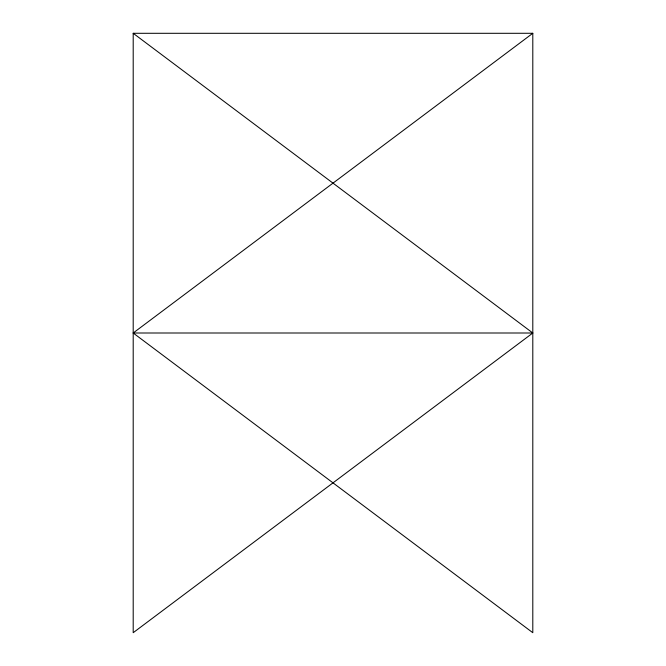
<?xml version="1.0" encoding="UTF-8"?>
<svg xmlns="http://www.w3.org/2000/svg" width="666" height="666" viewBox="0 0 666 666"><rect width="100%" height="100%" fill="white"/><g stroke="black" fill="none" stroke-linecap="round" stroke-linejoin="round"><path stroke-width="1" d="M133.2 333L532.8 33.3L532.8 632.7L133.2 333L532.8 333L133.2 632.7L133.2 33.3L532.8 33.3M133.2 33.3L532.8 333"/></g></svg>
